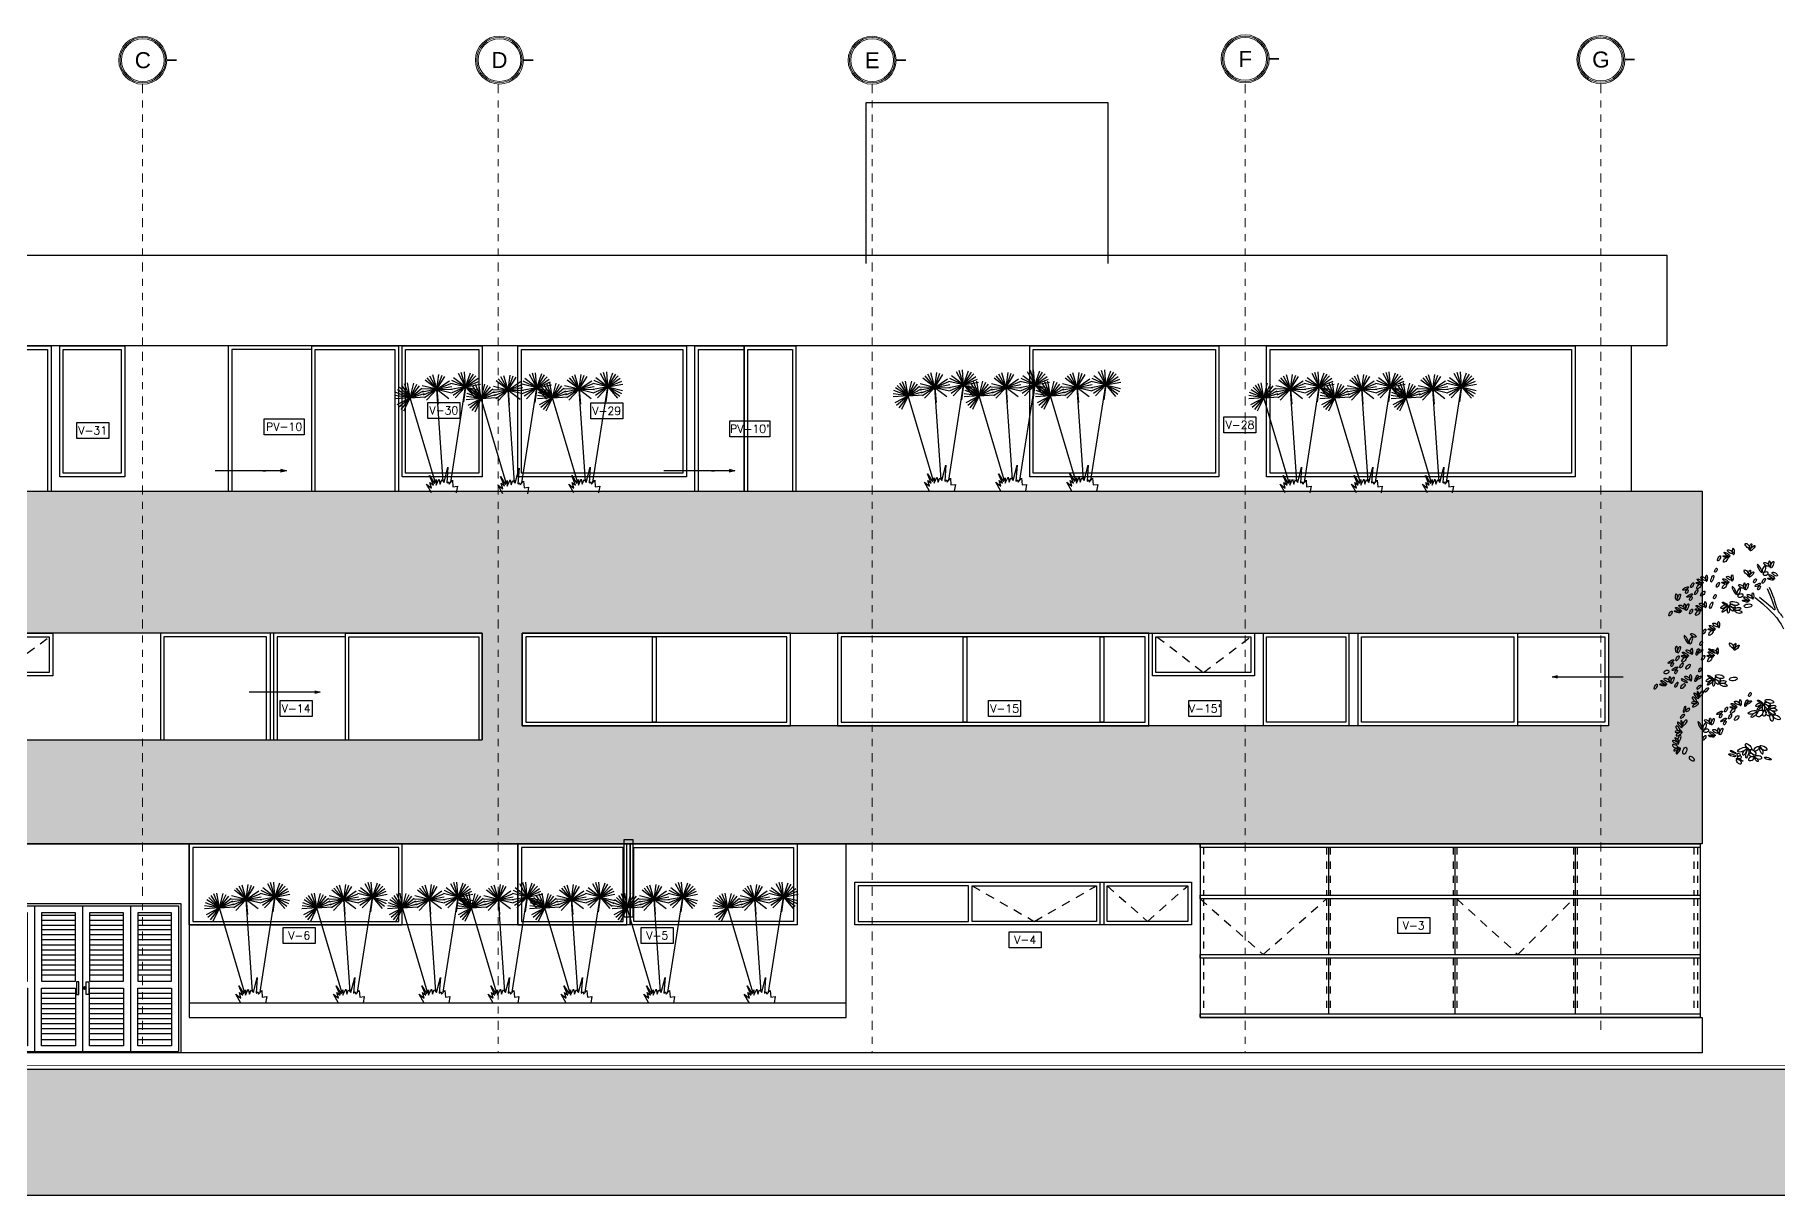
# Model space of a CAD drawing. Header units: millimetres. Extents: x 2056 to 4470, y 1400 to 3101.
# Drawn here: x 2081.34 to 2105.83, y 1405.39 to 1421.71 of the extents above; entities that cross this region are included whole.
import ezdxf
from ezdxf.enums import TextEntityAlignment as Align

# ---------------------------------------------------------------- set-up
doc = ezdxf.new("R2010")
doc.units = ezdxf.units.MM
for name, pattern in [('DIVIDE', [31.75, 12.7, -6.35, 0, -6.35, 0, -6.35]), ('DOT', [0.25, 0, -0.25]), ('HIDDEN2', [0.1875, 0.125, -0.0625])]:
    doc.linetypes.add(name, pattern=pattern)
for name, color, linetype in [('0-PROYECCION', 8, 'HIDDEN2'), ('A-253', 253, 'Continuous'), ('A-ANNO-DIMS-GRID', 195, 'Continuous'), ('A-ANNO-GLAZ', 124, 'Continuous'), ('A-ANNO-TEXT', 190, 'Continuous'), ('A-GLAZ', 5, 'Continuous'), ('A-GRID-COLS', 75, 'DIVIDE'), ('A-LDSP-TREE', 74, 'Continuous'), ('A-PLAN-1', 5, 'Continuous'), ('A-PLAN-2', 4, 'Continuous'), ('A-PLAN-3', 3, 'Continuous'), ('A-PLAN-4', 2, 'Continuous'), ('A-PLAN-6', 9, 'Continuous')]:
    doc.layers.add(name, color=color, linetype=linetype)
doc.styles.add('COTAS', font='romans.shx', dxfattribs={"width": 0.7})
doc.styles.add('NUEVO', font='SIMPLEX')
doc.styles.add('ROMAN', font='arial.ttf')
doc.dimstyles.new('DIM75', dxfattribs={"dimtxt": 0.15, "dimasz": 0.075, "dimexe": 0, "dimexo": 0, "dimgap": 0.075, "dimtad": 1, "dimzin": 1, "dimdsep": 46, "dimtxsty": 'COTAS', "dimblk": 'ARCHTICK', "dimcen": 0, "dimse1": 1, "dimse2": 1, "dimclrd": 8, "dimclre": 8, "dimclrt": 54, "dimaunit": 1, "dimazin": 0, "dimtfac": 1, "dimtix": 1, "dimtmove": 1, "dimatfit": 3, "dimldrblk": 'DOT', "dimfxl": 1, "dimtvp": 1.75, "dimtolj": 1, "dimtzin": 4, "dimarcsym": 0})

# ---------------------------------------------------------------- blocks, each defined once
blk = doc.blocks.new('Arbol (138)')
for p, q in [((-0.649, 1.339), (-0.801, 1.486)), ((-0.649, 1.339), (-0.767, 1.515)), ((-0.649, 1.339), (-0.728, 1.535)), ((-0.649, 1.339), (-0.685, 1.547)), ((-0.649, 1.339), (-0.597, 1.544)), ((-0.649, 1.339), (-0.556, 1.529)), ((-0.649, 1.339), (-0.518, 1.505)), ((-0.649, 1.339), (-0.487, 1.475)), ((-0.272, 1.458), (-0.478, 1.507)), ((-0.272, 1.458), (-0.44, 1.587)), ((-0.272, 1.458), (-0.41, 1.619)), ((-0.272, 1.458), (-0.373, 1.644)), ((-0.272, 1.458), (-0.332, 1.661)), ((-0.272, 1.458), (-0.244, 1.668)), ((-0.272, 1.458), (-0.201, 1.658)), ((-0.272, 1.458), (-0.161, 1.639)), ((-0.272, 1.458), (-0.097, 1.578)), ((-0.272, 1.458), (-0.076, 1.539)), ((-0.272, 1.458), (-0.064, 1.497)), ((0.131, 1.492), (-0.078, 1.453)), ((0.131, 1.492), (-0.075, 1.541)), ((0.131, 1.492), (-0.065, 1.41)), ((0.131, 1.492), (-0.061, 1.583)), ((0.131, 1.492), (-0.044, 1.371)), ((0.131, 1.492), (-0.038, 1.62)), ((0.131, 1.492), (-0.015, 1.338)), ((0.131, 1.492), (0.029, 1.678)), ((0.131, 1.492), (0.07, 1.695)), ((0.131, 1.492), (0.103, 1.282)), ((0.131, 1.492), (0.114, 1.703)), ((0.131, 1.492), (0.201, 1.691)), ((0.131, 1.492), (0.241, 1.672)), ((0.131, 1.492), (0.276, 1.646)), ((0.131, 1.492), (0.305, 1.612)), ((0.131, 1.492), (0.326, 1.573)), ((0.131, 1.492), (0.339, 1.531)), ((0.131, 1.492), (0.337, 1.443)), ((0.131, 1.492), (0.322, 1.401)), ((0.131, 1.492), (0.299, 1.363)), ((0.131, 1.492), (0.268, 1.331)), ((-0.649, 1.339), (-0.86, 1.324)), ((-0.649, 1.339), (-0.859, 1.369)), ((-0.649, 1.339), (-0.848, 1.412)), ((-0.649, 1.339), (-0.836, 1.24)), ((-0.649, 1.339), (-0.828, 1.451)), ((-0.649, 1.339), (-0.811, 1.203)), ((-0.649, 1.339), (-0.78, 1.172)), ((-0.649, 1.339), (-0.742, 1.149)), ((-0.649, 1.339), (-0.462, 1.438)), ((-0.649, 1.339), (-0.445, 1.397)), ((-0.649, 1.339), (-0.438, 1.353)), ((-0.297, 0.156), (-0.649, 1.339)), ((-0.272, 1.458), (-0.483, 1.463)), ((-0.272, 1.458), (-0.48, 1.419)), ((-0.272, 1.458), (-0.467, 1.377)), ((-0.272, 1.458), (-0.446, 1.338)), ((-0.272, 1.458), (-0.417, 1.304)), ((-0.272, 1.458), (-0.104, 1.329)), ((-0.272, 1.458), (-0.066, 1.409)), ((-0.272, 1.458), (-0.06, 1.453)), ((-0.272, 1.458), (-0.255, 1.247)), ((-0.183, 0.161), (-0.272, 1.458))]:
    blk.add_line(p, q)
for points in [[(-0.079, 0.153), (0.131, 1.492)], [(-0.347, 0), (-0.418, 0.125), (-0.347, 0.07), (-0.37, 0.149), (-0.323, 0.11), (-0.378, 0.244), (-0.307, 0.133), (-0.284, 0.188), (-0.284, 0.11), (-0.244, 0.196), (-0.229, 0.125), (-0.205, 0.188), (-0.173, 0.149), (-0.118, 0.362), (-0.134, 0.141), (-0.11, 0.157), (-0.102, 0.125), (-0.055, 0.18), (-0.047, 0.086), (0.016, 0.094), (0, 0)]]:
    blk.add_lwpolyline(points)
blk = doc.blocks.new('E4', base_point=(655.182746, 222.149869))
blk.add_circle((656.700527, 222.149869), 1.51778)
blk = doc.blocks.new('TROPI')
for points in [[(3.836, 9.613), (3.799, 9.528), (3.769, 9.454), (3.746, 9.392), (3.728, 9.339), (3.714, 9.294), (3.703, 9.256), (3.694, 9.225), (3.686, 9.198), (3.677, 9.176), (3.667, 9.156), (3.657, 9.138), (3.647, 9.123), (3.636, 9.108), (3.625, 9.094), (3.613, 9.08), (3.602, 9.065), (3.59, 9.048), (3.578, 9.032), (3.567, 9.018), (3.556, 9.008)], [(3.876, 9.591), (3.824, 9.461), (3.785, 9.36), (3.756, 9.283), (3.738, 9.228), (3.727, 9.192), (3.724, 9.172), (3.726, 9.163), (3.732, 9.162), (3.742, 9.168), (3.757, 9.179), (3.778, 9.197), (3.806, 9.222), (3.844, 9.255), (3.893, 9.296), (3.955, 9.347), (4.031, 9.407)], [(4.118, 9.407), (3.968, 9.281), (3.848, 9.172), (3.755, 9.078), (3.685, 8.997), (3.634, 8.929), (3.598, 8.87), (3.572, 8.821), (3.553, 8.779)]]:
    blk.add_lwpolyline(points)
at = {"zscale": 0.01988043750000001}
for p, xscale, yscale, rotation in [((4.237, 10.398), -0.04023218053181251, 0.01740261929175, 231.1093527808855), ((4.22, 10.348), -0.04626700661756251, 0.01305196446881251, 313.0310417808855), ((4.237, 10.367), -0.04224378260025001, 0.0108766469975625, 290.1700857808854), ((4.555, 10.268), -0.04224378260025002, 0.01087664699756251, 268.3839888621183), ((4.566, 10.297), -0.04023218053181252, 0.01740261929175, 209.3232558621183), ((4.626, 10.238), -0.04626700661756251, 0.0130519644688125, 212.7882540812347), ((4.641, 10.217), -0.04224378260025002, 0.01087664699756251, 189.9272980812347), ((4.672, 10.212), -0.04023218053181252, 0.01740261929175, 130.8665650812347), ((4.817, 10.242), -0.03620895651450001, 0.01305196446881251, 119.023390000002), ((3.668, 9.847), -0.04023218053181252, 0.01740261929175, 209.3232558621183), ((3.727, 9.788), -0.04626700661756251, 0.0130519644688125, 212.7882540812347), ((3.803, 10.002), -0.04626700661756251, 0.0130519644688125, 291.2449448621182), ((3.743, 9.767), -0.04224378260025002, 0.01087664699756251, 189.9272980812347), ((3.826, 10.014), -0.04224378260025002, 0.01087664699756251, 268.3839888621183), ((3.837, 10.042), -0.04023218053181252, 0.01740261929175, 209.3232558621183), ((3.961, 9.872), 0.03620895651450001, 0.01957795664343751, 162.9925695443303), ((3.965, 9.905), 0.04626700661756253, 0.01957795664343752, 109.9640515443302), ((3.919, 9.792), -0.03620895651450001, 0.01305196446881251, 119.023390000002), ((3.988, 9.914), 0.05833665878906252, 0.0130519644688125, 61.65653454433038), ((4.242, 9.817), -0.04626700661756251, 0.01305196446881251, 313.0310417808855), ((4.26, 9.836), -0.04224378260025001, 0.0108766469975625, 290.1700857808854), ((4.259, 9.867), -0.04023218053181251, 0.01740261929175, 231.1093527808855), ((4.578, 9.737), -0.04224378260025002, 0.01087664699756251, 268.3839888621183), ((4.589, 9.766), -0.04023218053181252, 0.01740261929175, 209.3232558621183), ((4.648, 9.706), -0.04626700661756251, 0.0130519644688125, 212.7882540812347), ((4.886, 9.996), -0.03017413042875, 0.01305196446881251, 117.8529470000019), ((5.005, 9.719), -0.04626700661756251, 0.0130519644688125, 291.2449448621182), ((5.094, 9.73), -0.04224378260025002, 0.01087664699756251, 268.3839888621183), ((5.105, 9.759), -0.04023218053181252, 0.01740261929175, 209.3232558621183), ((4.009, 9.692), -0.04224378260025001, 0.0130519644688125, 151.6001920000019), ((4.021, 9.642), -0.03017413042875, 0.01305196446881251, 117.8529470000019), ((4.101, 9.784), -0.03017413042875, 0.01305196446881251, 117.8529470000019), ((4.163, 9.376), -0.04224378260025002, 0.01087664699756251, 268.3839888621183), ((4.174, 9.404), -0.04023218053181252, 0.01740261929175, 209.3232558621183), ((4.309, 9.56), -0.04626700661756251, 0.0130519644688125, 291.2449448621182), ((4.332, 9.571), -0.04224378260025002, 0.01087664699756251, 268.3839888621183), ((4.343, 9.6), -0.04023218053181252, 0.01740261929175, 209.3232558621183), ((4.467, 9.43), 0.03620895651450001, 0.01957795664343751, 162.9925695443303), ((4.471, 9.463), 0.04626700661756253, 0.01957795664343752, 109.9640515443302), ((4.494, 9.471), 0.05833665878906252, 0.0130519644688125, 61.65653454433038), ((4.664, 9.686), -0.04224378260025002, 0.01087664699756251, 189.9272980812347), ((4.694, 9.681), -0.04023218053181252, 0.01740261929175, 130.8665650812347), ((4.84, 9.711), -0.03620895651450001, 0.01305196446881251, 119.023390000002), ((4.908, 9.465), -0.03017413042875, 0.01305196446881251, 117.8529470000019), ((5.13, 9.532), -0.04023218053181252, 0.01740261929175, 130.8665650812347), ((5.164, 9.7), -0.04626700661756251, 0.0130519644688125, 212.7882540812347), ((5.18, 9.679), -0.04224378260025002, 0.01087664699756251, 189.9272980812347), ((5.211, 9.674), -0.04023218053181252, 0.01740261929175, 130.8665650812347), ((5.276, 9.561), -0.03620895651450001, 0.01305196446881251, 119.023390000002), ((5.356, 9.704), -0.03620895651450001, 0.01305196446881251, 119.023390000002), ((5.377, 9.477), -0.04224378260025001, 0.0130519644688125, 151.6001920000019), ((5.457, 9.619), -0.04224378260025001, 0.0130519644688125, 151.6001920000019), ((5.469, 9.569), -0.03017413042875, 0.01305196446881251, 117.8529470000019), ((5.677, 9.345), -0.04626700661756251, 0.0130519644688125, 291.2449448621182), ((5.7, 9.356), -0.04224378260025002, 0.01087664699756251, 268.3839888621183), ((4.18, 9.25), 0.05431345465218752, 0.01957795664343751, 353.6901050000019), ((4.233, 9.345), -0.04626700661756251, 0.0130519644688125, 212.7882540812347), ((4.249, 9.325), -0.04224378260025002, 0.01087664699756251, 189.9272980812347), ((4.523, 9.137), -0.04626700661756252, 0.01957795664343752, 12.75326900000197), ((4.529, 9.17), -0.04023218053181251, 0.01957795664343751, 351.7953540000019), ((4.622, 9.307), -0.05833665878906253, 0.02392861146637501, 12.20382100000196), ((4.628, 9.263), -0.04023218053181251, 0.01957795664343751, 26.52386799997875), ((4.64, 9.244), -0.04626700661756252, 0.01740261929175, 51.83168500000193), ((4.646, 9.233), -0.04626700661756251, 0.0130519644688125, 95.86647800000188), ((4.662, 9.226), -0.05431345465218753, 0.01305196446881251, 137.1724590000019), ((4.668, 9.244), -0.04224378260025002, 0.0108766469975625, 211.7133950000019), ((4.698, 9.25), -0.04023218053181251, 0.01740261929175, 152.6526620000019), ((5.027, 9.187), -0.04626700661756251, 0.0130519644688125, 291.2449448621182), ((5.117, 9.199), -0.04224378260025002, 0.01087664699756251, 268.3839888621183), ((5.128, 9.228), -0.04023218053181252, 0.01740261929175, 209.3232558621183), ((5.187, 9.168), -0.04626700661756251, 0.0130519644688125, 212.7882540812347), ((5.203, 9.148), -0.04224378260025002, 0.01087664699756251, 189.9272980812347), ((5.233, 9.143), -0.04023218053181252, 0.01740261929175, 130.8665650812347), ((5.379, 9.173), -0.03620895651450001, 0.01305196446881251, 119.023390000002), ((5.389, 9.427), -0.03017413042875, 0.01305196446881251, 117.8529470000019), ((5.508, 9.149), -0.04626700661756251, 0.0130519644688125, 291.2449448621182), ((5.531, 9.16), -0.04224378260025002, 0.01087664699756251, 268.3839888621183), ((5.542, 9.189), -0.04023218053181252, 0.01740261929175, 209.3232558621183), ((5.601, 9.13), -0.04626700661756251, 0.0130519644688125, 212.7882540812347), ((5.617, 9.11), -0.04224378260025002, 0.01087664699756251, 189.9272980812347), ((5.793, 9.134), -0.03620895651450001, 0.01305196446881251, 119.023390000002), ((4.851, 8.799), -0.04224378260025002, 0.01087664699756251, 268.3839888621183), ((4.862, 8.828), -0.04023218053181252, 0.01740261929175, 209.3232558621183), ((4.922, 8.769), -0.04626700661756251, 0.0130519644688125, 212.7882540812347), ((4.937, 8.748), -0.04224378260025002, 0.01087664699756251, 189.9272980812347), ((4.968, 8.743), -0.04023218053181252, 0.01740261929175, 130.8665650812347), ((5.113, 8.773), -0.03620895651450001, 0.01305196446881251, 119.023390000002), ((4.538, 8.348), -0.04626700661756251, 0.01305196446881251, 313.0310417808855), ((4.556, 8.367), -0.04224378260025001, 0.0108766469975625, 290.1700857808854), ((4.555, 8.397), -0.04023218053181251, 0.01740261929175, 231.1093527808855), ((5.182, 8.527), -0.03017413042875, 0.01305196446881251, 117.8529470000019), ((5.307, 8.616), -0.04023218053181252, 0.01740261929175, 209.3232558621183), ((5.434, 8.479), 0.04626700661756253, 0.01957795664343752, 109.9640515443302), ((5.458, 8.487), 0.05833665878906252, 0.0130519644688125, 61.65653454433038), ((5.675, 8.293), -0.04626700661756251, 0.0130519644688125, 291.2449448621182), ((5.698, 8.304), -0.04224378260025002, 0.01087664699756251, 268.3839888621183), ((4.874, 8.268), -0.04224378260025002, 0.01087664699756251, 268.3839888621183), ((4.885, 8.296), -0.04023218053181252, 0.01740261929175, 209.3232558621183), ((4.942, 8.306), -0.04224378260025002, 0.0108766469975625, 211.7133950000019), ((4.944, 8.237), -0.04626700661756251, 0.0130519644688125, 212.7882540812347), ((4.96, 8.217), -0.04224378260025002, 0.01087664699756251, 189.9272980812347), ((4.99, 8.212), -0.04023218053181252, 0.01740261929175, 130.8665650812347), ((5.136, 8.242), -0.03620895651450001, 0.01305196446881251, 119.023390000002), ((5.17, 8.356), -0.04224378260025001, 0.0130519644688125, 151.6001920000019), ((5.3, 8.25), -0.04626700661756251, 0.0130519644688125, 291.2449448621182), ((5.39, 8.261), -0.04224378260025002, 0.01087664699756251, 268.3839888621183), ((5.401, 8.29), -0.04023218053181252, 0.01740261929175, 209.3232558621183), ((5.426, 8.063), -0.04023218053181252, 0.01740261929175, 130.8665650812347), ((5.46, 8.231), -0.04626700661756251, 0.0130519644688125, 212.7882540812347), ((5.476, 8.21), -0.04224378260025002, 0.01087664699756251, 189.9272980812347), ((5.506, 8.205), -0.04023218053181252, 0.01740261929175, 130.8665650812347), ((5.572, 8.092), -0.03620895651450001, 0.01305196446881251, 119.023390000002), ((5.652, 8.235), -0.03620895651450001, 0.01305196446881251, 119.023390000002), ((5.753, 8.15), -0.04224378260025001, 0.0130519644688125, 151.6001920000019), ((5.765, 8.1), -0.03017413042875, 0.01305196446881251, 117.8529470000019), ((4.476, 7.781), 0.05431345465218752, 0.01957795664343751, 353.6901050000019), ((4.825, 7.701), -0.04023218053181251, 0.01957795664343751, 351.7953540000019), ((4.918, 7.838), -0.05833665878906253, 0.02392861146637501, 12.20382100000196), ((4.924, 7.794), -0.04023218053181251, 0.01957795664343751, 26.52386799997875), ((4.936, 7.775), -0.04626700661756252, 0.01740261929175, 51.83168500000193), ((4.942, 7.764), -0.04626700661756251, 0.0130519644688125, 95.86647800000188), ((4.958, 7.757), -0.05431345465218753, 0.01305196446881251, 137.1724590000019), ((4.964, 7.775), -0.04224378260025002, 0.0108766469975625, 211.7133950000019), ((4.994, 7.781), -0.04023218053181251, 0.01740261929175, 152.6526620000019), ((5.193, 7.825), -0.04224378260025001, 0.0130519644688125, 151.6001920000019), ((5.204, 7.996), -0.03017413042875, 0.01305196446881251, 117.8529470000019), ((5.323, 7.718), -0.04626700661756251, 0.0130519644688125, 291.2449448621182), ((5.413, 7.73), -0.04224378260025002, 0.01087664699756251, 268.3839888621183), ((5.424, 7.758), -0.04023218053181252, 0.01740261929175, 209.3232558621183), ((5.483, 7.699), -0.04626700661756251, 0.0130519644688125, 212.7882540812347), ((5.675, 7.704), -0.03620895651450001, 0.01305196446881251, 119.023390000002), ((5.673, 8.008), -0.04224378260025001, 0.0130519644688125, 151.6001920000019), ((5.685, 7.957), -0.03017413042875, 0.01305196446881251, 117.8529470000019), ((5.803, 7.68), -0.04626700661756251, 0.0130519644688125, 291.2449448621182), ((5.827, 7.691), -0.04224378260025002, 0.01087664699756251, 268.3839888621183), ((5.838, 7.72), -0.04023218053181252, 0.01740261929175, 209.3232558621183), ((5.952, 7.895), 0.03620895651450001, 0.01957795664343751, 162.9925695443303), ((5.897, 7.661), -0.04626700661756251, 0.0130519644688125, 212.7882540812347), ((3.919, 7.34), -0.05833665878906253, 0.02392861146637501, 12.20382100000196), ((3.965, 7.277), -0.04224378260025002, 0.0108766469975625, 211.7133950000019), ((4.205, 7.498), -0.03017413042875, 0.01305196446881251, 117.8529470000019), ((4.324, 7.221), -0.04626700661756251, 0.0130519644688125, 291.2449448621182), ((4.414, 7.232), -0.04224378260025002, 0.01087664699756251, 268.3839888621183), ((4.819, 7.668), -0.04626700661756252, 0.01957795664343752, 12.75326900000197), ((5.137, 7.517), 0.03620895651450002, 0.01305196446881251, 140.9242155679964), ((5.236, 7.433), 0.04023218053181252, 0.01740261929175, 129.0810404867637), ((5.291, 7.571), 0.03620895651450002, 0.01305196446881251, 140.9242155679964), ((5.236, 7.402), 0.04224378260025002, 0.0108766469975625, 70.02030748676371), ((5.253, 7.383), 0.0462670066175625, 0.0130519644688125, 47.15935148676375), ((5.301, 7.314), 0.04023218053181251, 0.01740261929175, 50.62434970588016), ((5.529, 7.674), -0.04023218053181252, 0.01740261929175, 130.8665650812347), ((5.912, 7.641), -0.04224378260025002, 0.01087664699756251, 189.9272980812347), ((6.089, 7.665), -0.03620895651450001, 0.01305196446881251, 119.023390000002), ((3.756, 7.038), -0.05230183270331252, 0.02392861146637501, 26.97100400000193), ((3.821, 7.17), -0.04626700661756252, 0.01957795664343752, 12.75326900000197), ((3.827, 7.203), -0.04023218053181251, 0.01957795664343751, 351.7953540000019), ((3.855, 7.147), -0.05230183270331248, 0.01957795664343751, 32.12480700000197), ((3.808, 7.057), -0.04626700661756251, 0.01957795664343751, 74.49484600000191), ((3.925, 7.297), -0.04023218053181251, 0.01957795664343751, 26.52386799997875), ((3.903, 7.157), -0.04626700661756251, 0.01740261929175, 67.40623600000198), ((3.937, 7.277), -0.04626700661756252, 0.01740261929175, 51.83168500000193), ((3.919, 7.14), -0.04023218053181251, 0.01957795664343751, 103.5626760000019), ((3.943, 7.266), -0.04626700661756251, 0.0130519644688125, 95.86647800000188), ((3.977, 7.14), -0.05230183270331252, 0.03262992111225001, 128.8034590000019), ((3.959, 7.26), -0.05431345465218753, 0.01305196446881251, 137.1724590000019), ((3.996, 7.284), -0.04023218053181251, 0.01740261929175, 152.6526620000019), ((4.076, 7.107), -0.05230183270331251, 0.01740261929175, 139.3818930000019), ((4.088, 7.12), -0.05833665878906252, 0.01957795664343752, 167.3886050000019), ((4.194, 7.327), -0.04224378260025001, 0.0130519644688125, 151.6001920000019), ((4.425, 7.261), -0.04023218053181252, 0.01740261929175, 209.3232558621183), ((4.45, 7.034), -0.04023218053181252, 0.01740261929175, 130.8665650812347), ((4.484, 7.202), -0.04626700661756251, 0.0130519644688125, 212.7882540812347), ((4.5, 7.182), -0.04224378260025002, 0.01087664699756251, 189.9272980812347), ((4.53, 7.176), -0.04023218053181252, 0.01740261929175, 130.8665650812347), ((4.596, 7.064), -0.03620895651450001, 0.01305196446881251, 119.023390000002), ((4.676, 7.206), -0.03620895651450001, 0.01305196446881251, 119.023390000002), ((4.777, 7.121), -0.04224378260025001, 0.0130519644688125, 151.6001920000019), ((4.789, 7.071), -0.03017413042875, 0.01305196446881251, 117.8529470000019), ((5.256, 7.288), 0.04626700661756252, 0.01305196446881251, 328.7026607058802), ((5.271, 7.308), 0.04224378260025001, 0.0108766469975625, 351.5636167058802), ((5.508, 7.122), 0.03017413042875, 0.01305196446881251, 142.0946585679966), ((5.556, 7.102), 0.04224378260025001, 0.01305196446881251, 108.3474135679965), ((5.621, 6.988), 0.03620895651450002, 0.01305196446881251, 140.9242155679964), ((4.697, 6.979), -0.04224378260025001, 0.0130519644688125, 151.6001920000019), ((4.708, 6.929), -0.03017413042875, 0.01305196446881251, 117.8529470000019), ((4.827, 6.651), -0.04626700661756251, 0.0130519644688125, 291.2449448621182), ((4.85, 6.663), -0.04224378260025002, 0.01087664699756251, 268.3839888621183), ((4.862, 6.691), -0.04023218053181252, 0.01740261929175, 209.3232558621183), ((4.921, 6.632), -0.04626700661756251, 0.0130519644688125, 212.7882540812347), ((4.997, 6.847), -0.04626700661756251, 0.0130519644688125, 291.2449448621182), ((4.936, 6.612), -0.04224378260025002, 0.01087664699756251, 189.9272980812347), ((5.02, 6.858), -0.04224378260025002, 0.01087664699756251, 268.3839888621183), ((5.031, 6.887), -0.04023218053181252, 0.01740261929175, 209.3232558621183), ((5.155, 6.717), 0.03620895651450001, 0.01957795664343751, 162.9925695443303), ((5.158, 6.75), 0.04626700661756253, 0.01957795664343752, 109.9640515443302), ((5.182, 6.758), 0.05833665878906252, 0.0130519644688125, 61.65653454433038), ((5.567, 6.849), 0.04023218053181252, 0.01740261929175, 129.0810404867637), ((5.566, 6.819), 0.04224378260025002, 0.0108766469975625, 70.02030748676371), ((5.584, 6.8), 0.0462670066175625, 0.0130519644688125, 47.15935148676375), ((5.586, 6.704), 0.04626700661756252, 0.01305196446881251, 328.7026607058802), ((5.601, 6.725), 0.04224378260025001, 0.0108766469975625, 351.5636167058802), ((5.631, 6.731), 0.04023218053181251, 0.01740261929175, 50.62434970588016), ((4.03, 6.417), 0.05407204649962505, 0.02070913365675002, 203.8639139999995), ((4.026, 6.399), 0.04731305559750001, 0.01827276616068751, 245.1856410000019), ((4.043, 6.406), -0.04055404481493752, 0.02192730746456251, 140.9565480000019), ((4.212, 6.352), -0.04827862856643752, 0.02262342098362501, 46.301740000002), ((4.309, 6.472), -0.05471577506587501, 0.02262342098362501, 47.23926400000198), ((4.252, 6.366), -0.06276220322006253, 0.01392211133775, 104.578648000002), ((4.294, 6.389), -0.06276220322006253, 0.022623420983625, 156.8520710000032), ((4.302, 6.352), -0.04184146218656252, 0.01566236531475, 118.6537860000019), ((4.503, 6.277), -0.0418414621865625, 0.008701309645875, 205.1078429999949), ((5.112, 6.636), -0.03620895651450001, 0.01305196446881251, 119.023390000002), ((5.509, 6.399), -0.04827862856643751, 0.02262342098362501, 106.7439511910389), ((5.657, 6.523), 0.04023218053181251, 0.01740261929175, 107.2949435679966), ((5.621, 6.381), 0.04626700661756252, 0.01305196446881251, 306.9165637871128), ((5.645, 6.494), 0.04224378260025001, 0.01087664699756251, 48.23421056799656), ((5.643, 6.395), 0.04224378260025002, 0.01087664699756251, 329.7775197871129), ((5.654, 6.47), 0.04626700661756251, 0.0130519644688125, 25.3732545679877), ((5.673, 6.389), 0.04023218053181252, 0.01740261929175, 28.83825278711288), ((3.931, 6.192), -0.04626700661756253, 0.01305196446881251, 15.93606183912011), ((4.128, 6.209), 0.04892233725225001, 0.02088314712618752, 190.2168050000019), ((4.128, 6.189), -0.03347316974925002, 0.01252988429962501, 47.239264000002), ((4.136, 6.217), 0.04119775350075002, 0.01670652565312501, 27.12316300000196), ((4.14, 6.2), 0.04119775350075002, 0.02088314712618751, 332.652662000002), ((4.494, 6.178), -0.04634748262856251, 0.008353262826562503, 24.48076999999792), ((4.486, 6.165), -0.04248519075281252, 0.02088314712618751, 52.88871000000199), ((4.475, 6.189), 0.02703602324981252, 0.01670652565312502, 164.8719050000019), ((4.482, 6.239), -0.02092074103350001, 0.02262342098362501, 349.3989880000019), ((4.51, 6.217), -0.04827862856643749, 0.01392211133775, 197.9739020000019), ((5.34, 6.137), 0.04119775350075002, 0.02088314712618751, 33.09487319103886)]:
    blk.add_blockref('E4', p, dxfattribs=dict(at, xscale=xscale, yscale=yscale, rotation=rotation))
blk = doc.blocks.new('V')
blk.add_lwpolyline([(-0.003, -0.003), (-0.003, 0), (0.003, 0), (0.003, -0.003)], close=True)
at = {"style": 'NUEVO', "flags": 4}
blk.add_attdef('VEN', text='', height=0.0015, dxfattribs=at).set_placement((0, -0.0015), align=Align.MIDDLE)
blk = doc.blocks.new('puerta cuarto de gases')
for p, q in [((0.705, 2.07), (0.705, 0.02)), ((1.38, 2.07), (1.38, 0.02)), ((2.055, 2.07), (2.055, 0.02)), ((1.293, 1.001, -0.001), (1.293, 0.823, -0.001)), ((1.329, 1.001, -0.001), (1.293, 1.001, -0.001)), ((1.329, 0.823, -0.001), (1.329, 1.001, -0.001)), ((1.431, 0.823, -0.001), (1.431, 1.001, -0.001)), ((1.431, 1.001, -0.001), (1.466, 1.001, -0.001)), ((1.466, 1.001, -0.001), (1.466, 0.823, -0.001)), ((1.293, 0.823, -0.001), (1.329, 0.823, -0.001)), ((1.466, 0.823, -0.001), (1.431, 0.823, -0.001))]:
    blk.add_line(p, q)
for points in [[(0, 0), (0, 2.1), (2.76, 2.1), (2.76, 0)], [(0.03, 0.02), (0.03, 2.07), (2.73, 2.07), (2.73, 0.02)], [(0.03, 0.02), (2.73, 0.02)]]:
    blk.add_lwpolyline(points)
for points in [[(0.605, 1.97), (0.13, 1.97), (0.13, 1.01), (0.605, 1.01)], [(1.28, 1.97), (0.805, 1.97), (0.805, 1.01), (1.28, 1.01)], [(1.955, 1.97), (1.48, 1.97), (1.48, 1.01), (1.955, 1.01)], [(2.63, 1.97), (2.155, 1.97), (2.155, 1.01), (2.63, 1.01)], [(0.13, 0.91), (0.605, 0.91), (0.605, 0.1), (0.13, 0.1)], [(0.805, 0.91), (1.28, 0.91), (1.28, 0.1), (0.805, 0.1)], [(1.48, 0.91), (1.955, 0.91), (1.955, 0.1), (1.48, 0.1)], [(2.155, 0.91), (2.63, 0.91), (2.63, 0.1), (2.155, 0.1)]]:
    blk.add_lwpolyline(points, close=True)
for centre, radius in [((1.409, 0.912, -0.001), 0.02), ((1.409, 0.912, -0.001), 0.015), ((1.409, 0.902, -0.001), 0.00445)]:
    blk.add_circle(centre, radius)
at = {"layer": 'A-253'}
for p, q in [((0.13, 1.938), (0.605, 1.938)), ((0.13, 1.867), (0.605, 1.867)), ((0.13, 1.796), (0.605, 1.796)), ((0.13, 1.735), (0.605, 1.735)), ((0.805, 1.938), (1.28, 1.938)), ((0.805, 1.867), (1.28, 1.867)), ((0.805, 1.796), (1.28, 1.796)), ((0.805, 1.735), (1.28, 1.735)), ((1.48, 1.938), (1.955, 1.938)), ((1.48, 1.867), (1.955, 1.867)), ((1.48, 1.796), (1.955, 1.796)), ((1.48, 1.735), (1.955, 1.735)), ((2.155, 1.938), (2.63, 1.938)), ((2.155, 1.867), (2.63, 1.867)), ((2.155, 1.796), (2.63, 1.796)), ((2.155, 1.735), (2.63, 1.735)), ((0.13, 1.664), (0.605, 1.664)), ((0.13, 1.593), (0.605, 1.593)), ((0.13, 1.522), (0.605, 1.522)), ((0.805, 1.664), (1.28, 1.664)), ((0.805, 1.593), (1.28, 1.593)), ((0.805, 1.522), (1.28, 1.522)), ((1.48, 1.664), (1.955, 1.664)), ((1.48, 1.593), (1.955, 1.593)), ((1.48, 1.522), (1.955, 1.522)), ((2.155, 1.664), (2.63, 1.664)), ((2.155, 1.593), (2.63, 1.593)), ((2.155, 1.522), (2.63, 1.522)), ((0.13, 1.451), (0.605, 1.451)), ((0.13, 1.38), (0.605, 1.38)), ((0.13, 1.309), (0.605, 1.309)), ((0.13, 1.238), (0.605, 1.238)), ((0.805, 1.451), (1.28, 1.451)), ((0.805, 1.38), (1.28, 1.38)), ((0.805, 1.309), (1.28, 1.309)), ((0.805, 1.238), (1.28, 1.238)), ((1.48, 1.451), (1.955, 1.451)), ((1.48, 1.38), (1.955, 1.38)), ((1.48, 1.309), (1.955, 1.309)), ((1.48, 1.238), (1.955, 1.238)), ((2.155, 1.451), (2.63, 1.451)), ((2.155, 1.38), (2.63, 1.38)), ((2.155, 1.309), (2.63, 1.309)), ((2.155, 1.238), (2.63, 1.238)), ((0.13, 1.167), (0.605, 1.167)), ((0.13, 1.096), (0.605, 1.096)), ((0.805, 1.167), (1.28, 1.167)), ((0.805, 1.096), (1.28, 1.096)), ((1.48, 1.167), (1.955, 1.167)), ((1.48, 1.096), (1.955, 1.096)), ((2.155, 1.167), (2.63, 1.167)), ((2.155, 1.096), (2.63, 1.096)), ((0.13, 0.839), (0.605, 0.839)), ((0.13, 0.768), (0.605, 0.768)), ((0.805, 0.839), (1.28, 0.839)), ((0.805, 0.768), (1.28, 0.768)), ((1.48, 0.839), (1.955, 0.839)), ((1.48, 0.768), (1.955, 0.768)), ((2.155, 0.839), (2.63, 0.839)), ((2.155, 0.768), (2.63, 0.768)), ((0.13, 0.697), (0.605, 0.697)), ((0.13, 0.626), (0.605, 0.626)), ((0.13, 0.555), (0.605, 0.555)), ((0.805, 0.697), (1.28, 0.697)), ((0.805, 0.626), (1.28, 0.626)), ((0.805, 0.555), (1.28, 0.555)), ((1.48, 0.697), (1.955, 0.697)), ((1.48, 0.626), (1.955, 0.626)), ((1.48, 0.555), (1.955, 0.555)), ((2.155, 0.697), (2.63, 0.697)), ((2.155, 0.626), (2.63, 0.626)), ((2.155, 0.555), (2.63, 0.555)), ((0.13, 0.484), (0.605, 0.484)), ((0.13, 0.413), (0.605, 0.413)), ((0.13, 0.342), (0.605, 0.342)), ((0.13, 0.271), (0.605, 0.271)), ((0.805, 0.484), (1.28, 0.484)), ((0.805, 0.413), (1.28, 0.413)), ((0.805, 0.342), (1.28, 0.342)), ((0.805, 0.271), (1.28, 0.271)), ((1.48, 0.484), (1.955, 0.484)), ((1.48, 0.413), (1.955, 0.413)), ((1.48, 0.342), (1.955, 0.342)), ((1.48, 0.271), (1.955, 0.271)), ((2.155, 0.484), (2.63, 0.484)), ((2.155, 0.413), (2.63, 0.413)), ((2.155, 0.342), (2.63, 0.342)), ((2.155, 0.271), (2.63, 0.271)), ((0.13, 0.19), (0.605, 0.19)), ((0.805, 0.19), (1.28, 0.19)), ((1.48, 0.19), (1.955, 0.19)), ((2.155, 0.19), (2.63, 0.19))]:
    blk.add_line(p, q, dxfattribs=at)
blk = doc.blocks.new('_ArchTick')
at = {"color": 0, "linetype": 'ByBlock', "const_width": 0.15}
blk.add_lwpolyline([(-0.5, -0.5), (0.5, 0.5)], dxfattribs=at)
blk = doc.blocks.new('P-V')
blk.add_lwpolyline([(-0.00375, -0.003), (-0.00375, 0), (0.00375, 0), (0.00375, -0.003)], close=True)
at = {"style": 'NUEVO', "flags": 4}
blk.add_attdef('PV', text='', height=0.0015, dxfattribs=at).set_placement((0, -0.0015), align=Align.MIDDLE_CENTER)
blk = doc.blocks.new('EJE LETRA')
at = {"const_width": 0.06}
blk.add_lwpolyline([(2.068, 0), (1.7, 0)], dxfattribs=at)
at = {"linetype": 'Continuous', "lineweight": 9}
for radius in [0.9, 0.85, 0.8]:
    blk.add_circle((0.8, 0), radius, dxfattribs=at)
at = {"lineweight": 9, "style": 'ROMAN'}
blk.add_attdef('A', (0.601, -0.273), '', height=0.6, dxfattribs=at)
blk = doc.blocks.new('fachada lateral 2')
at = {"layer": 'A-PLAN-2'}
h = blk.add_hatch(dxfattribs=at)
h.set_pattern_fill('DOTS', color=8, scale=0.08, angle=-90, style=0)
h.set_pattern_definition([(9e-15, (-1733162.38891, 989134.41535), (0.0635, 0.127), [0, -0.127])])
h.paths.add_polyline_path([(7.96, 8.912), (3, 8.912), (3, 35.691), (4.46, 35.691), (4.46, 26.062), (5.96, 26.062), (5.96, 35.691), (7.96, 35.691)])
h.paths.add_polyline_path([(5.96, 25.502), (5.96, 10.232), (4.66, 10.232), (4.66, 25.502)], flags=16)
at = {"layer": 'A-PLAN-6'}
h = blk.add_hatch(dxfattribs=at)
h.set_pattern_fill('AR-PARQ1', color=256, scale=0.002, angle=45, style=0)
h.set_pattern_definition([(45, (-989325.041, -1733104.63), (4e-15, 0.86210458762), [0.6096, -0.6096]), (45, (-989324.96916, -1733104.7018), (4e-15, 0.86210458762), [0.6096, -0.6096]), (45, (-989324.8973, -1733104.77367), (4e-15, 0.86210458762), [0.6096, -0.6096]), (45, (-989324.8255, -1733104.8455), (4e-15, 0.86210458762), [0.6096, -0.6096]), (45, (-989324.75364, -1733104.91735), (4e-15, 0.86210458762), [0.6096, -0.6096]), (45, (-989324.6818, -1733104.9892), (4e-15, 0.86210458762), [0.6096, -0.6096]), (45, (-989324.60995, -1733105.06104), (4e-15, 0.86210458762), [0.6096, -0.6096]), (315, (-989324.60995, -1733104.19893), (-4e-15, -0.86210458762), [0.6096, -0.6096]), (315, (-989324.5381, -1733104.1271), (-4e-15, -0.86210458762), [0.6096, -0.6096]), (315, (-989324.4663, -1733104.05525), (-4e-15, -0.86210458762), [0.6096, -0.6096]), (315, (-989324.3944, -1733103.9834), (-4e-15, -0.86210458762), [0.6096, -0.6096]), (315, (-989324.3226, -1733103.91156), (-4e-15, -0.86210458762), [0.6096, -0.6096]), (315, (-989324.25074, -1733103.8397), (-4e-15, -0.86210458762), [0.6096, -0.6096]), (315, (-989324.1789, -1733103.7679), (-4e-15, -0.86210458762), [0.6096, -0.6096])])
h.paths.add_polyline_path([(0, 43.472), (-1.94, 43.472), (-1.94, 1.741), (-0.35, 1.741), (-0.35, 5.225), (-0.175, 5.225), (-0.175, 33.081), (0, 33.081)])
at = {"layer": '0-PROYECCION'}
for points, elevation in [([(5.91, 33.486), (5.41, 32.818), (5.91, 32.149)], 0.229), ([(2.227, 12.364), (1.444, 11.504), (2.227, 10.723)], -0.703)]:
    blk.add_lwpolyline(points, dxfattribs=dict(at, elevation=elevation))
for points in [[(2.41, 19.177), (1.91, 18.302), (2.41, 17.427)], [(2.41, 17.277), (1.91, 16.709), (2.41, 16.142)], [(5.91, 16.578), (5.41, 15.925), (5.91, 15.257)], [(2.227, 15.972), (1.444, 15.087), (2.227, 14.193)]]:
    blk.add_lwpolyline(points, dxfattribs=at)
at = {"layer": 'A-ANNO-GLAZ'}
for points, elevation in [([(7.96, 33.376), (10, 33.376), (10, 32.122), (7.96, 32.122)], 0.149), ([(7.96, 33.326), (9.95, 33.326), (9.95, 32.172), (7.96, 32.172)], 0.149), ([(10, 28.46), (10, 29.634), (7.96, 29.634)], 0.229), ([(9.95, 28.46), (9.95, 29.584), (7.96, 29.584)], 0.229), ([(7.96, 28.46), (10, 28.46), (10, 27.239), (7.96, 27.239)], 0.229), ([(7.96, 28.41), (9.95, 28.41), (9.95, 27.289), (7.96, 27.289)], 0.229)]:
    blk.add_lwpolyline(points, dxfattribs=dict(at, elevation=elevation))
for points in [[(8.16, 31.087), (8.16, 32.002), (10, 32.002), (10, 31.087)], [(8.21, 31.137), (8.21, 31.952), (9.95, 31.952), (9.95, 31.137)]]:
    blk.add_lwpolyline(points, close=True, dxfattribs=at)
for points in [[(7.96, 23.072), (10, 23.072), (10, 22.38), (7.96, 22.38)], [(7.96, 23.022), (9.95, 23.022), (9.95, 22.38)], [(7.96, 22.38), (10, 22.38), (10, 21.703), (10, 21.653), (7.96, 21.653)], [(7.96, 22.33), (9.95, 22.33), (9.95, 21.703), (7.96, 21.703)]]:
    blk.add_lwpolyline(points, dxfattribs=at)
at = {"layer": 'A-GLAZ'}
for points in [[(5.36, 33.536), (5.96, 33.536), (5.96, 32.099), (5.36, 32.099)], [(3, 27.186), (3, 30.181), (1.86, 30.181), (1.86, 27.186)], [(2.95, 27.236), (2.95, 30.131), (1.91, 30.131), (1.91, 27.236)], [(10, 27.189), (10, 26.062), (8.16, 26.062), (8.16, 27.189)], [(9.95, 27.139), (9.95, 26.112), (8.21, 26.112), (8.21, 27.139)], [(3, 24.031), (3, 25.562), (1.86, 25.562), (1.86, 24.031)], [(2.95, 24.081), (2.95, 25.512), (1.91, 25.512), (1.91, 24.081)], [(3, 24.031), (3, 23.981), (1.86, 23.981), (1.86, 24.031)], [(3, 23.981), (3, 21.638), (1.86, 21.638), (1.86, 23.981)], [(2.95, 23.931), (2.95, 21.688), (1.91, 21.688), (1.91, 23.931)], [(2.41, 19.227), (2.41, 20.776), (1.91, 20.776), (1.91, 19.227)], [(2.41, 19.177), (2.41, 17.427), (1.91, 17.427), (1.91, 19.177)], [(2.46, 17.377), (2.46, 17.327), (1.86, 17.327), (1.86, 17.377)], [(2.41, 17.277), (2.41, 16.142), (1.91, 16.142), (1.91, 17.277)], [(5.96, 16.643), (5.96, 15.207), (5.36, 15.207), (5.36, 16.643)], [(5.91, 16.593), (5.91, 15.257), (5.41, 15.257), (5.41, 16.593)], [(0.61, 15.972), (0.61, 8.942), (0.56, 8.942), (0.56, 15.972)], [(1.444, 15.972), (1.444, 8.942), (1.394, 8.942), (1.394, 15.972)], [(2.277, 15.972), (2.277, 8.942), (2.227, 8.942), (2.227, 15.972)], [(3, 15.972), (3, 8.942), (2.95, 8.942), (2.95, 15.972)]]:
    blk.add_lwpolyline(points, close=True, dxfattribs=at)
for points, elevation in [([(5.41, 33.486), (5.91, 33.486), (5.91, 32.149), (5.41, 32.149)], 0.229), ([(5.96, 21.73), (5.96, 25.502), (4.66, 25.502), (4.66, 21.73)], 0.229), ([(10, 25.562), (10, 23.191), (8.16, 23.191), (8.16, 25.562)], 0.149), ([(9.95, 25.512), (9.95, 23.241), (8.21, 23.241), (8.21, 25.512)], 0.149), ([(5.91, 21.78), (5.91, 25.452), (4.71, 25.452), (4.71, 21.78)], 0.229), ([(4.71, 23.671), (5.91, 23.671), (5.91, 23.616), (4.71, 23.616)], 0.229), ([(5.96, 16.693), (5.96, 21.068), (4.66, 21.068), (4.66, 16.693)], 0.229), ([(5.91, 16.743), (5.91, 21.018), (4.71, 21.018), (4.71, 16.743)], 0.229), ([(5.91, 19.301), (5.91, 19.251), (4.71, 19.251), (4.71, 19.301)], 0.458), ([(10, 18.367), (10, 15.707), (8.16, 15.707), (8.16, 18.367)], 0.013), ([(9.95, 18.317), (9.95, 15.757), (8.21, 15.757), (8.21, 18.317)], 0.013), ([(5.91, 17.376), (5.91, 17.326), (4.71, 17.326), (4.71, 17.376)], 0.229), ([(4.71, 15.037), (5.91, 15.037), (5.91, 13.924), (4.71, 13.924)], 0.229), ([(10, 15.036), (10, 10.701), (8.16, 10.701), (8.16, 15.036)], 0.013), ([(9.95, 14.986), (9.95, 10.751), (8.21, 10.751), (8.21, 14.986)], 0.013), ([(5.96, 13.874), (5.96, 13.754), (4.66, 13.754), (4.66, 13.874)], -0.229)]:
    blk.add_lwpolyline(points, close=True, dxfattribs=dict(at, elevation=elevation))
for points, elevation in [([(4.46, 26.062), (5.96, 26.062), (5.96, 30.587), (4.46, 30.587)], 0.229), ([(4.46, 29.096), (5.91, 29.096), (5.91, 30.537), (4.46, 30.537)], 0.229), ([(5.96, 29.046), (4.46, 29.046)], 0.229), ([(5.96, 28.996), (4.46, 28.996)], 0.229), ([(4.46, 27.986), (5.91, 27.986), (5.91, 28.946), (4.46, 28.946)], 0.229), ([(4.46, 27.986), (5.96, 27.986), (5.96, 26.062), (4.46, 26.062)], 0.229), ([(4.46, 27.936), (5.91, 27.936), (5.91, 26.112), (4.46, 26.112)], 0.229), ([(5.96, 15.087), (4.66, 15.087)], 0.229), ([(1.394, 14.168), (0.611, 14.168)], 0), ([(2.227, 14.168), (1.444, 14.168)], 0), ([(2.95, 14.168), (2.277, 14.168)], -1.406), ([(4.71, 11.557), (4.71, 13.704), (5.91, 13.704), (5.91, 11.557)], 0), ([(2.95, 12.389), (2.277, 12.389)], -1.406), ([(5.91, 11.507), (5.91, 10.282), (4.71, 10.282), (4.71, 11.507)], 0), ([(1.394, 10.698), (0.611, 10.698)], -0.703), ([(2.227, 10.698), (1.444, 10.698)], -0.703), ([(2.95, 10.698), (2.277, 10.698)], -2.11)]:
    blk.add_lwpolyline(points, dxfattribs=dict(at, elevation=elevation))
at = {"layer": 'A-GLAZ', "linetype": 'DOT', "ltscale": 0.05}
for points in [[(1.394, 15.922), (0.611, 15.922)], [(2.227, 15.922), (1.444, 15.922)]]:
    blk.add_lwpolyline(points, dxfattribs=at)
at = {"layer": 'A-GLAZ', "linetype": 'DOT', "ltscale": 0.05, "elevation": -1.406}
blk.add_lwpolyline([(2.95, 15.922), (2.277, 15.922)], dxfattribs=at)
at = {"layer": 'A-GLAZ', "linetype": 'DOT', "ltscale": 0.1}
for points, elevation in [([(1.394, 14.193), (0.611, 14.193)], 0.703), ([(1.394, 14.143), (0.611, 14.143)], 0), ([(2.227, 14.193), (1.444, 14.193)], 0.703), ([(2.227, 14.143), (1.444, 14.143)], 0), ([(2.95, 14.193), (2.277, 14.193)], -0.703), ([(2.95, 14.143), (2.277, 14.143)], -1.406), ([(1.394, 12.414), (0.611, 12.414)], 0.703), ([(2.227, 12.414), (1.444, 12.414)], 0.703), ([(2.95, 12.414), (2.277, 12.414)], -0.703), ([(2.95, 12.364), (2.277, 12.364)], -1.406), ([(1.394, 10.673), (0.611, 10.673)], -0.703), ([(2.227, 10.673), (1.444, 10.673)], -0.703), ([(2.95, 10.723), (2.277, 10.723)], -1.406), ([(2.95, 10.673), (2.277, 10.673)], -2.11), ([(1.394, 8.982), (0.611, 8.982)], -0.703), ([(2.227, 8.982), (1.444, 8.982)], -0.703), ([(2.95, 9.032), (2.277, 9.032)], -1.406), ([(2.95, 8.982), (2.277, 8.982)], -2.11)]:
    blk.add_lwpolyline(points, dxfattribs=dict(at, elevation=elevation))
at = {"layer": 'A-GLAZ'}
for points in [[(1.394, 12.389), (0.611, 12.389)], [(2.227, 12.389), (1.444, 12.389)], [(4.71, 11.557), (5.91, 11.557)], [(4.66, 11.507), (5.96, 11.507)], [(3, 8.942), (0.56, 8.942)]]:
    blk.add_lwpolyline(points, dxfattribs=at)
at = {"layer": 'A-GLAZ', "linetype": 'DOT', "ltscale": 0.1}
for points in [[(1.394, 12.364), (0.611, 12.364)], [(2.227, 12.364), (1.444, 12.364)], [(1.394, 10.723), (0.611, 10.723)], [(2.227, 10.723), (1.444, 10.723)], [(1.394, 9.032), (0.611, 9.032)], [(2.227, 9.032), (1.444, 9.032)]]:
    blk.add_lwpolyline(points, dxfattribs=at)
at = {"layer": 'A-GRID-COLS', "lineweight": 9, "ltscale": 0.01}
for points in [[(13.68, 30.837), (0.06, 30.837)], [(13.68, 25.837), (0.06, 25.837)], [(13.68, 20.582), (0.06, 20.582)], [(13.68, 15.337), (0.06, 15.337)], [(13.68, 10.337), (0.341, 10.337)]]:
    blk.add_lwpolyline(points, dxfattribs=at)
at = {"layer": 'A-PLAN-1'}
blk.add_lwpolyline([(7.96, 8.912), (3, 8.912), (3, 35.691), (4.46, 35.691), (4.46, 26.062), (5.96, 26.062), (5.96, 35.691), (7.96, 35.691)], close=True, dxfattribs=at)
at = {"layer": 'A-PLAN-1', "const_width": 0.01}
blk.add_lwpolyline([(-0.29, 1.741), (-0.29, 5.225), (-0.115, 5.225), (-0.115, 33.081)], dxfattribs=at)
at = {"layer": 'A-PLAN-1', "elevation": 0.229}
blk.add_lwpolyline([(5.96, 25.502), (5.96, 10.232), (4.66, 10.232), (4.66, 25.502)], close=True, dxfattribs=at)
at = {"layer": 'A-PLAN-1'}
blk.add_lwpolyline([(0.06, 20.946), (0.06, 20.946)], dxfattribs=at)
at = {"layer": 'A-PLAN-2'}
for points in [[(0, 43.472), (-1.94, 43.472), (-1.94, 1.741), (-0.35, 1.741), (-0.35, 5.225), (-0.175, 5.225), (-0.175, 33.081), (0, 33.081), (0, 43.472)], [(3, 35.691), (3, 15.972), (1.394, 15.972), (0.56, 15.972), (0.56, 8.942), (0.56, 8.912), (0.06, 8.912), (0.06, 35.691), (3, 35.691)]]:
    blk.add_lwpolyline(points, dxfattribs=at)
for points in [[(11.275, 35.691), (11.275, 9.412), (10, 9.412), (10, 35.691)], [(3, 20.946), (3, 30.181), (0.56, 30.181), (0.56, 20.946)], [(2.46, 20.826), (2.46, 16.092), (1.86, 16.092), (1.86, 20.826)]]:
    blk.add_lwpolyline(points, close=True, dxfattribs=at)
at = {"layer": 'A-PLAN-3'}
blk.add_lwpolyline([(0.76, 20.946), (0.76, 30.181)], dxfattribs=at)
at = {"layer": 'A-PLAN-3', "elevation": 0.013}
blk.add_lwpolyline([(10, 9.912), (7.96, 9.912)], dxfattribs=at)
at = {"layer": 'A-PLAN-4'}
for points in [[(1.86, 21.638), (1.86, 30.181), (3, 30.181), (3, 21.638)], [(3, 25.562), (3, 21.638), (1.86, 21.638), (1.86, 25.562)]]:
    blk.add_lwpolyline(points, close=True, dxfattribs=at)
at = {"layer": 'A-ANNO-GLAZ'}
ref = blk.add_blockref('V', (8.925, 31.538), dxfattribs=dict(at, xscale=75, yscale=75, zscale=75, rotation=270))
ref.add_attrib('VEN', 'V-31', dxfattribs={"layer": '0', "color": 0, "height": 0.1125, "rotation": 270, "style": 'NUEVO', "flags": 4}).set_placement((8.812, 31.538), align=Align.MIDDLE)
ref = blk.add_blockref('V', (5.016, 28.679), dxfattribs=dict(at, xscale=75, yscale=75, zscale=75, rotation=270))
ref.add_attrib('VEN', 'V-14', dxfattribs={"layer": '0', "color": 0, "height": 0.1125, "rotation": 270, "style": 'NUEVO', "flags": 4}).set_placement((4.903, 28.679), align=Align.MIDDLE)
at = {"layer": 'A-ANNO-GLAZ', "xscale": 75, "yscale": 75, "zscale": 75, "rotation": 270}
for p, values in [((8.977, 28.847), {'PV': 'PV-10'}), ((8.948, 22.301), {'PV': "PV-10'"})]:
    blk.add_blockref('P-V', p, dxfattribs=at).add_auto_attribs(values)
at = {"layer": 'A-ANNO-GLAZ'}
ref = blk.add_blockref('V', (1.825, 28.635), dxfattribs=dict(at, xscale=75, yscale=75, zscale=75, rotation=270))
ref.add_attrib('VEN', 'V-6', dxfattribs={"layer": '0', "color": 0, "height": 0.1125, "rotation": 270, "style": 'NUEVO', "flags": 4}).set_placement((1.712, 28.635), align=Align.MIDDLE)
ref = blk.add_blockref('V', (9.207, 26.602), dxfattribs=dict(at, xscale=75, yscale=75, zscale=75, rotation=270))
ref.add_attrib('VEN', 'V-30', dxfattribs={"layer": '0', "color": 0, "height": 0.1125, "rotation": 270, "style": 'NUEVO', "flags": 4}).set_placement((9.094, 26.602), align=Align.MIDDLE)
ref = blk.add_blockref('V', (9.199, 24.313), dxfattribs=dict(at, xscale=75, yscale=75, zscale=75, rotation=270))
ref.add_attrib('VEN', 'V-29', dxfattribs={"layer": '0', "color": 0, "height": 0.1125, "rotation": 270, "style": 'NUEVO', "flags": 4}).set_placement((9.087, 24.313), align=Align.MIDDLE)
ref = blk.add_blockref('V', (1.825, 23.602), dxfattribs=dict(at, xscale=75, yscale=75, zscale=75, rotation=270))
ref.add_attrib('VEN', 'V-5', dxfattribs={"layer": '0', "color": 0, "height": 0.1125, "rotation": 270, "style": 'NUEVO', "flags": 4}).set_placement((1.712, 23.602), align=Align.MIDDLE)
ref = blk.add_blockref('V', (5.016, 18.719), dxfattribs=dict(at, xscale=75, yscale=75, zscale=75, rotation=270))
ref.add_attrib('VEN', 'V-15', dxfattribs={"layer": '0', "color": 0, "height": 0.1125, "rotation": 270, "style": 'NUEVO', "flags": 4}).set_placement((4.903, 18.719), align=Align.MIDDLE)
ref = blk.add_blockref('V', (1.765, 18.43), dxfattribs=dict(at, xscale=75, yscale=75, zscale=75, rotation=270))
ref.add_attrib('VEN', 'V-4', dxfattribs={"layer": '0', "color": 0, "height": 0.1125, "rotation": 270, "style": 'NUEVO', "flags": 4}).set_placement((1.652, 18.43), align=Align.MIDDLE)
ref = blk.add_blockref('V', (5.016, 15.903), dxfattribs=dict(at, xscale=75, yscale=75, zscale=75, rotation=270))
ref.add_attrib('VEN', 'V-15`', dxfattribs={"layer": '0', "color": 0, "height": 0.1125, "rotation": 270, "style": 'NUEVO', "flags": 4}).set_placement((4.903, 15.903), align=Align.MIDDLE)
ref = blk.add_blockref('V', (9.005, 15.411), dxfattribs=dict(at, xscale=75, yscale=75, zscale=75, rotation=270))
ref.add_attrib('VEN', 'V-28', dxfattribs={"layer": '0', "color": 0, "height": 0.1125, "rotation": 270, "style": 'NUEVO', "flags": 4}).set_placement((8.892, 15.411), align=Align.MIDDLE)
ref = blk.add_blockref('V', (1.963, 12.969), dxfattribs=dict(at, xscale=75, yscale=75, zscale=75, rotation=270))
ref.add_attrib('VEN', 'V-3', dxfattribs={"layer": '0', "color": 0, "height": 0.1125, "rotation": 270, "style": 'NUEVO', "flags": 4}).set_placement((1.85, 12.969), align=Align.MIDDLE)
at = {"layer": 'A-LDSP-TREE', "ltscale": 0.1, "rotation": 270}
for p in [(0.76, 29.107), (0.76, 27.737), (0.76, 26.533), (7.933, 26.427), (0.76, 25.563), (7.921, 25.427), (0.76, 24.536), (7.933, 24.427), (0.76, 23.375), (0.76, 21.961), (7.96, 19.427), (7.96, 18.427), (7.96, 17.427), (7.933, 14.427), (7.933, 13.427), (7.933, 12.427)]:
    blk.add_blockref('Arbol (138)', p, dxfattribs=at)
at = {"layer": 'A-LDSP-TREE', "ltscale": 35, "xscale": -0.6999999999534339, "yscale": 0.7000000001862645, "zscale": 0.7, "rotation": 270}
blk.add_blockref('TROPI', (-0.122, 5.286), dxfattribs=at)
at = {"layer": 'A-PLAN-2', "rotation": 270}
blk.add_blockref('puerta cuarto de gases', (0.06, 33.061), dxfattribs=at)
for points in [[(5.134, 28.34), (5.134, 28.648)], [(5.348, 11.025), (5.348, 10.717)]]:
    blk.add_leader(points, dimstyle='DIM75', override={"dimgap": 0.075, "dimtad": 0, "dimldrblk": 'Open30', "dimfxl": 0.2})
at = {"layer": 'A-ANNO-TEXT'}
for points in [[(8.246, 28.816, -0.149), (8.246, 29.147, -0.149), (8.246, 29.105, -0.149)], [(8.246, 22.51, -0.229), (8.246, 22.84, -0.229), (8.246, 22.799, -0.229)]]:
    blk.add_leader(points, dimstyle='DIM75', override={"dimasz": 0.082, "dimgap": 0.075, "dimtad": 0, "dimclrd": 256, "dimldrblk": 'Open30'}, dxfattribs=at)

msp = doc.modelspace()

# ---------------------------------------------------------------- linework, layer by layer
at = {"layer": 'A-PLAN-6', "elevation": 0.013}
msp.add_lwpolyline([(2096.43, 1418.491), (2096.43, 1420.751), (2093.02, 1420.751), (2093.02, 1418.491)], dxfattribs=at)
at = {"layer": 'A-PLAN-6'}
msp.add_lwpolyline([(2089.626, 1410.391), (2089.746, 1410.391), (2089.746, 1409.301), (2089.626, 1409.301)], close=True, dxfattribs=at)

# ---------------------------------------------------------------- block references
at = {"rotation": 90}
msp.add_blockref('fachada lateral 2', (2113.692, 1407.331), dxfattribs=at)
at = {"layer": 'A-ANNO-DIMS-GRID'}
ref = msp.add_blockref('EJE LETRA', (2082.558, 1421.349), dxfattribs=dict(at, xscale=0.375, yscale=0.3749999850988388, zscale=0.375))
ref.add_attrib('A', 'C', dxfattribs={"layer": '0', "lineweight": 9, "height": 0.225, "style": 'ROMAN'}).set_placement((2082.858, 1421.349), align=Align.MIDDLE_CENTER)
ref = msp.add_blockref('EJE LETRA', (2087.571, 1421.351), dxfattribs=dict(at, xscale=0.375, yscale=0.3749999850988388, zscale=0.375))
ref.add_attrib('A', 'D', dxfattribs={"layer": '0', "lineweight": 9, "height": 0.225, "style": 'ROMAN'}).set_placement((2087.871, 1421.351), align=Align.MIDDLE_CENTER)
ref = msp.add_blockref('EJE LETRA', (2092.81, 1421.349), dxfattribs=dict(at, xscale=0.375, yscale=0.3749999850988388, zscale=0.375))
ref.add_attrib('A', 'E', dxfattribs={"layer": '0', "lineweight": 9, "height": 0.225, "style": 'ROMAN'}).set_placement((2093.11, 1421.349), align=Align.MIDDLE_CENTER)
ref = msp.add_blockref('EJE LETRA', (2098.054, 1421.368), dxfattribs=dict(at, xscale=0.375, yscale=0.3749999850988388, zscale=0.375))
ref.add_attrib('A', 'F', dxfattribs={"layer": '0', "lineweight": 9, "height": 0.225, "style": 'ROMAN'}).set_placement((2098.354, 1421.368), align=Align.MIDDLE_CENTER)
ref = msp.add_blockref('EJE LETRA', (2103.054, 1421.358), dxfattribs=dict(at, xscale=0.375, yscale=0.3749999850988388, zscale=0.375))
ref.add_attrib('A', 'G', dxfattribs={"layer": '0', "lineweight": 9, "height": 0.225, "style": 'ROMAN'}).set_placement((2103.354, 1421.358), align=Align.MIDDLE_CENTER)

doc.saveas('drawing.dxf')
